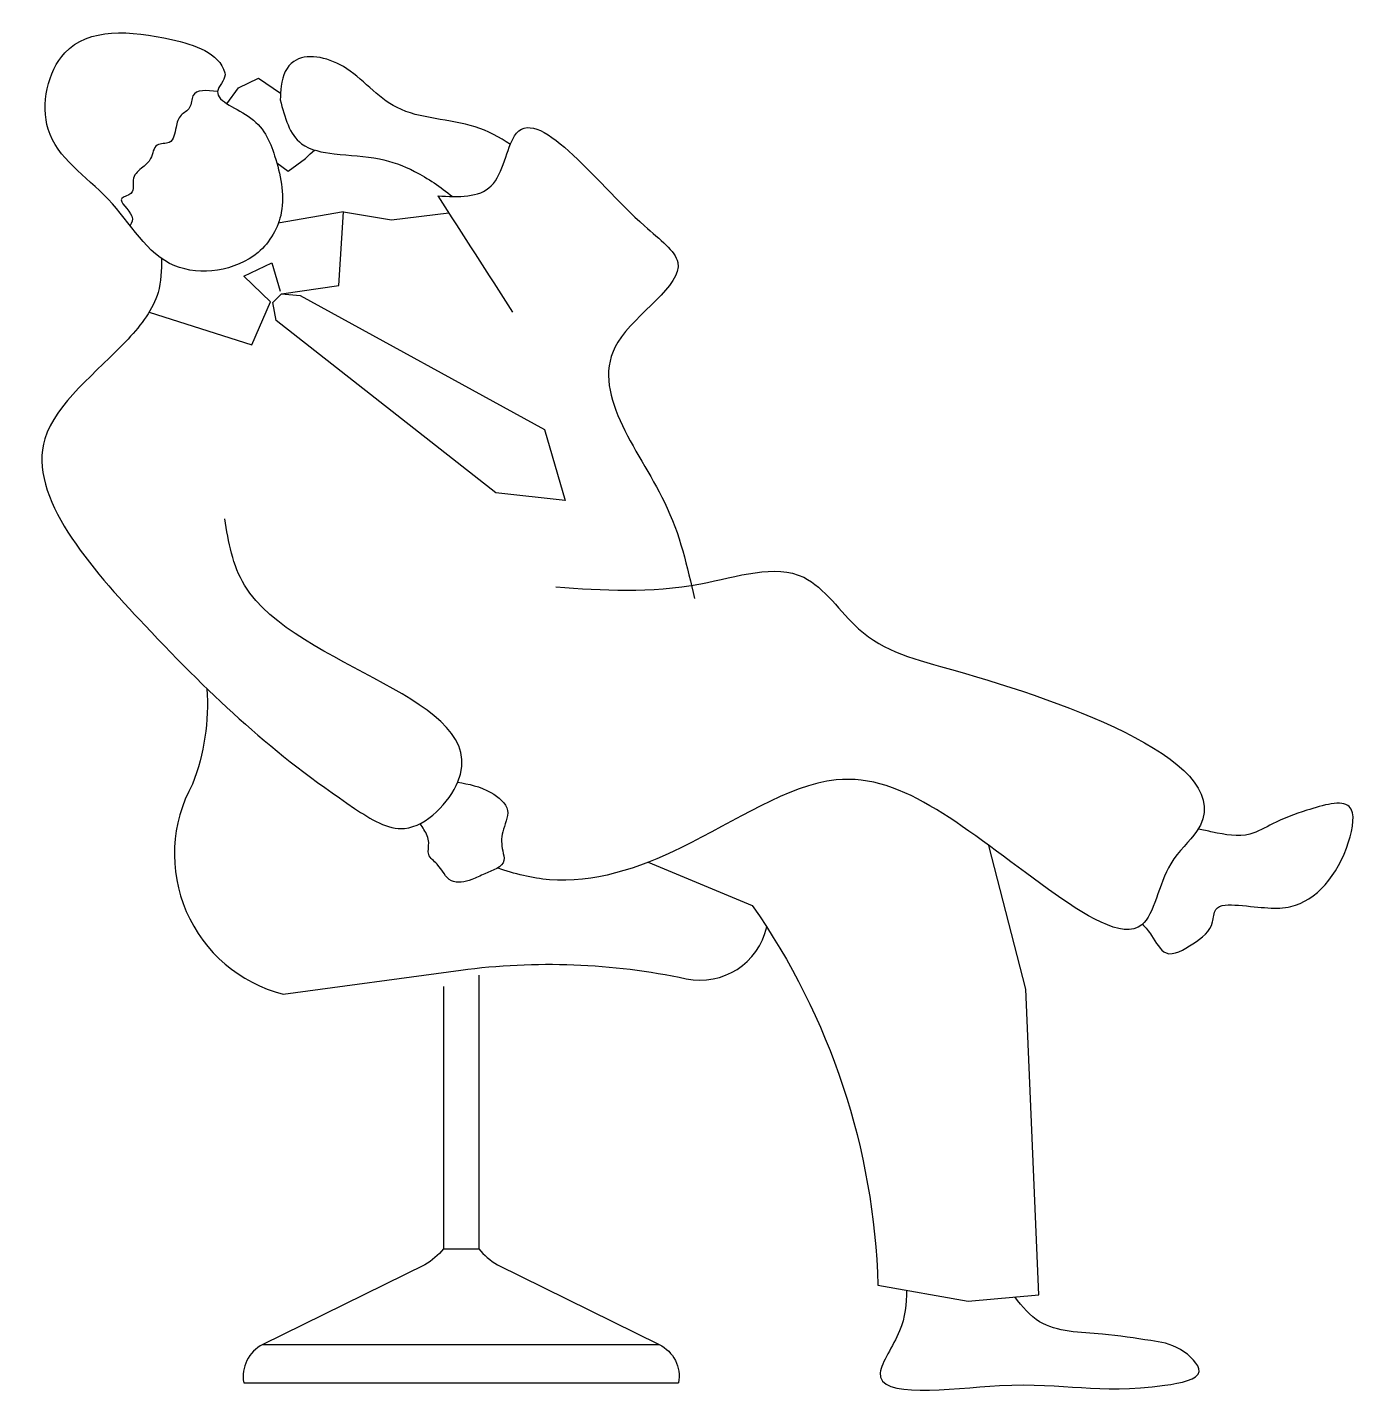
# Model space of a CAD drawing. Header units: millimetres. Extents: x -1630.82 to -1629.48, y 1793.76 to 1795.14.
import ezdxf

# ---------------------------------------------------------------- set-up
doc = ezdxf.new("R2010")
doc.units = ezdxf.units.MM
doc.header["$LTSCALE"] = 10
doc.layers.add('Humanos', color=2, linetype='Continuous')

msp = doc.modelspace()

# ---------------------------------------------------------------- linework, layer by layer
at = {"layer": 'Humanos'}
for p, q in [((-1630.3634, 1794.1844), (-1630.3634, 1793.9091)), ((-1630.3987, 1794.1731), (-1630.3987, 1793.9091)), ((-1630.3987, 1793.9091), (-1630.3634, 1793.9091)), ((-1630.5805, 1793.8127), (-1630.1817, 1793.8127)), ((-1630.5998, 1793.7741), (-1630.1623, 1793.7741))]:
    msp.add_line(p, q, dxfattribs=at)
for points in [[(-1630.6169, 1795.0612), (-1630.6052, 1795.0771), (-1630.5848, 1795.087), (-1630.5627, 1795.0718)], [(-1630.5666, 1795.0018), (-1630.5551, 1794.9933), (-1630.5376, 1795.0061), (-1630.5329, 1795.0107), (-1630.5286, 1795.0146)], [(-1630.5618, 1794.8698), (-1630.5042, 1794.8784), (-1630.4995, 1794.9523), (-1630.565, 1794.9409)], [(-1630.4995, 1794.9523), (-1630.451, 1794.9445), (-1630.3935, 1794.9515)], [(-1630.6949, 1794.8514), (-1630.5916, 1794.8187), (-1630.5727, 1794.8619), (-1630.5997, 1794.8875), (-1630.5714, 1794.901), (-1630.5633, 1794.8727)]]:
    msp.add_lwpolyline(points, dxfattribs=at)
msp.add_lwpolyline([(-1630.2764, 1794.662), (-1630.346, 1794.6697), (-1630.567, 1794.8432), (-1630.5704, 1794.8612), (-1630.5618, 1794.8698), (-1630.5429, 1794.8681), (-1630.2971, 1794.7333)], close=True, dxfattribs=at)
for points in [[(-1630.6369, 1794.4727, -0.11027), (-1630.6513, 1794.3765, 0.491652), (-1630.5602, 1794.1653), (-1630.3815, 1794.1894, -0.085985), (-1630.1546, 1794.1808, 0.4114), (-1630.0736, 1794.2329)], [(-1630.1928, 1794.2981), (-1630.0881, 1794.2545, -0.146552), (-1629.9617, 1793.8725), (-1629.871, 1793.8563), (-1629.7998, 1793.8628), (-1629.8127, 1794.1703), (-1629.8501, 1794.3148)], [(-1630.3987, 1793.9091, -0.087654), (-1630.4176, 1793.8928), (-1630.5805, 1793.8127, 0.336454), (-1630.5998, 1793.7741)], [(-1630.3634, 1793.9091, 0.087654), (-1630.3446, 1793.8928), (-1630.1817, 1793.8127, -0.336454), (-1630.1623, 1793.7741)]]:
    msp.add_lwpolyline(points, format="xyb", dxfattribs=at)
at = {"layer": 'Humanos', "start_tangent": (-0.282358, 0.959309), "end_tangent": (-0.282358, 0.959309)}
msp.add_spline([(-1630.6189, 1795.0924), (-1630.6726, 1795.1258), (-1630.7798, 1795.1124), (-1630.7966, 1795.0354), (-1630.7362, 1794.9651), (-1630.6692, 1794.8981), (-1630.5854, 1794.9115), (-1630.562, 1794.9517), (-1630.5687, 1795.0086), (-1630.5955, 1795.0488), (-1630.6256, 1795.0756), (-1630.6189, 1795.0924)], degree=3, dxfattribs=at)
at = {"layer": 'Humanos'}
for points, knots in [([(-1630.3315, 1795.0203), (-1630.3425, 1795.0276), (-1630.3771, 1795.0462), (-1630.4494, 1795.0453), (-1630.493, 1795.1044), (-1630.549, 1795.1143), (-1630.5625, 1795.0866), (-1630.5627, 1795.0695), (-1630.5632, 1795.065)], [3.615086, 3.615086, 3.615086, 3.615086, 7.576477, 15.391513, 22.297911, 28.367782, 31.816513, 33.163904, 33.163904, 33.163904, 33.163904]), ([(-1630.6261, 1795.0734), (-1630.6369, 1795.0746), (-1630.653, 1795.0763), (-1630.6519, 1795.0559), (-1630.6647, 1795.0502), (-1630.6685, 1795.0369), (-1630.6708, 1795.0193), (-1630.6903, 1795.0226), (-1630.6916, 1795.0057), (-1630.7017, 1794.9968), (-1630.7141, 1794.9876), (-1630.708, 1794.9698), (-1630.7313, 1794.9661), (-1630.7092, 1794.9509), (-1630.7122, 1794.9415), (-1630.7142, 1794.9385)], [0, 0, 0, 0, 2.510324, 3.753388, 4.902391, 6.202851, 7.884658, 9.107806, 10.635175, 11.784087, 13.238313, 14.79621, 15.866486, 17.931673, 18.956311, 18.956311, 18.956311, 18.956311]), ([(-1630.5631, 1795.065), (-1630.5585, 1795.0475), (-1630.5507, 1795.0178), (-1630.5041, 1795.0091), (-1630.4658, 1795.0086), (-1630.4244, 1794.9935), (-1630.4019, 1794.9773), (-1630.3899, 1794.9679)], [0, 0, 0, 0, 4.909486, 8.349298, 12.929733, 16.689252, 21.242391, 21.242391, 21.242391, 21.242391]), ([(-1630.6825, 1794.9054), (-1630.6824, 1794.8937), (-1630.6837, 1794.8633), (-1630.7302, 1794.8035), (-1630.8565, 1794.7098), (-1630.6702, 1794.4999), (-1630.5606, 1794.3981), (-1630.4326, 1794.316), (-1630.3007, 1794.4566), (-1630.595, 1794.4992), (-1630.6151, 1794.6202), (-1630.6189, 1794.6436)], [0.915773, 0.915773, 0.915773, 0.915773, 4.366757, 9.942002, 23.024652, 44.304973, 72.325296, 77.739346, 84.862599, 114.02684, 121.020435, 121.020435, 121.020435, 121.020435]), ([(-1630.2857, 1794.575), (-1630.2384, 1794.5717), (-1630.1575, 1794.5661), (-1630.037, 1794.6086), (-1629.9776, 1794.5147), (-1629.8383, 1794.482), (-1629.568, 1794.3881), (-1629.6777, 1794.2934), (-1629.6883, 1794.2018), (-1629.8494, 1794.3076), (-1629.9778, 1794.4277), (-1630.1473, 1794.3097), (-1630.2662, 1794.2708), (-1630.3272, 1794.2862), (-1630.3445, 1794.2922)], [0, 0, 0, 0, 14.582159, 24.96934, 32.529885, 43.120999, 72.316607, 76.463595, 83.270619, 93.317939, 117.366604, 134.338221, 148.009754, 153.477587, 153.477587, 153.477587, 153.477587]), ([(-1630.3846, 1794.3784), (-1630.3733, 1794.3769), (-1630.3542, 1794.3724), (-1630.3287, 1794.3519), (-1630.341, 1794.3292), (-1630.3405, 1794.3128), (-1630.335, 1794.2942), (-1630.3559, 1794.2879), (-1630.3711, 1794.2791), (-1630.3942, 1794.2749), (-1630.4015, 1794.2949), (-1630.4162, 1794.3044), (-1630.412, 1794.3188), (-1630.4171, 1794.329), (-1630.421, 1794.3349), (-1630.4224, 1794.3369)], [1.622434, 1.622434, 1.622434, 1.622434, 5.068082, 7.531317, 9.744265, 11.664432, 12.631999, 14.963318, 16.414264, 18.459452, 20.672993, 21.949118, 23.149226, 24.554022, 25.26489, 25.26489, 25.26489, 25.26489]), ([(-1629.6955, 1794.2356), (-1629.6923, 1794.2322), (-1629.6841, 1794.2226), (-1629.6727, 1794.1986), (-1629.643, 1794.2165), (-1629.6239, 1794.2306), (-1629.6238, 1794.2563), (-1629.5818, 1794.2539), (-1629.5334, 1794.2451), (-1629.4896, 1794.295), (-1629.4782, 1794.3658), (-1629.5284, 1794.3513), (-1629.5604, 1794.3398), (-1629.5908, 1794.3215), (-1629.6171, 1794.3266), (-1629.6346, 1794.3304), (-1629.6394, 1794.3314)], [1.762744, 1.762744, 1.762744, 1.762744, 3.163749, 5.454491, 8.317401, 11.263245, 12.549554, 14.860072, 20.816663, 31.377948, 35.765201, 40.812946, 44.638872, 47.153334, 50.905352, 52.329036, 52.329036, 52.329036, 52.329036]), ([(-1629.9329, 1793.8673), (-1629.9329, 1793.8538), (-1629.9357, 1793.8249), (-1629.9897, 1793.753), (-1629.7897, 1793.7844), (-1629.7376, 1793.7592), (-1629.6253, 1793.7798), (-1629.6585, 1793.8126), (-1629.6926, 1793.8173), (-1629.7401, 1793.8252), (-1629.7945, 1793.8249), (-1629.8165, 1793.8507), (-1629.8239, 1793.8606)], [1.76169, 1.76169, 1.76169, 1.76169, 5.863131, 10.498875, 22.555426, 39.205453, 42.913788, 45.815735, 48.924527, 53.826992, 60.270289, 63.831678, 63.831678, 63.831678, 63.831678])]:
    msp.add_open_spline(points, degree=3, knots=knots, dxfattribs=at)
for points in [[(-1630.4044, 1794.9684), (-1630.3508, 1794.9785), (-1630.3274, 1795.0287), (-1630.1966, 1794.9383), (-1630.1631, 1794.9015), (-1630.2235, 1794.8211), (-1630.1765, 1794.6603), (-1630.1464, 1794.5632)], [(-1630.4044, 1794.9684), (-1630.3292, 1794.8516)]]:
    msp.add_spline(points, degree=3, dxfattribs=at)

doc.saveas('drawing.dxf')
